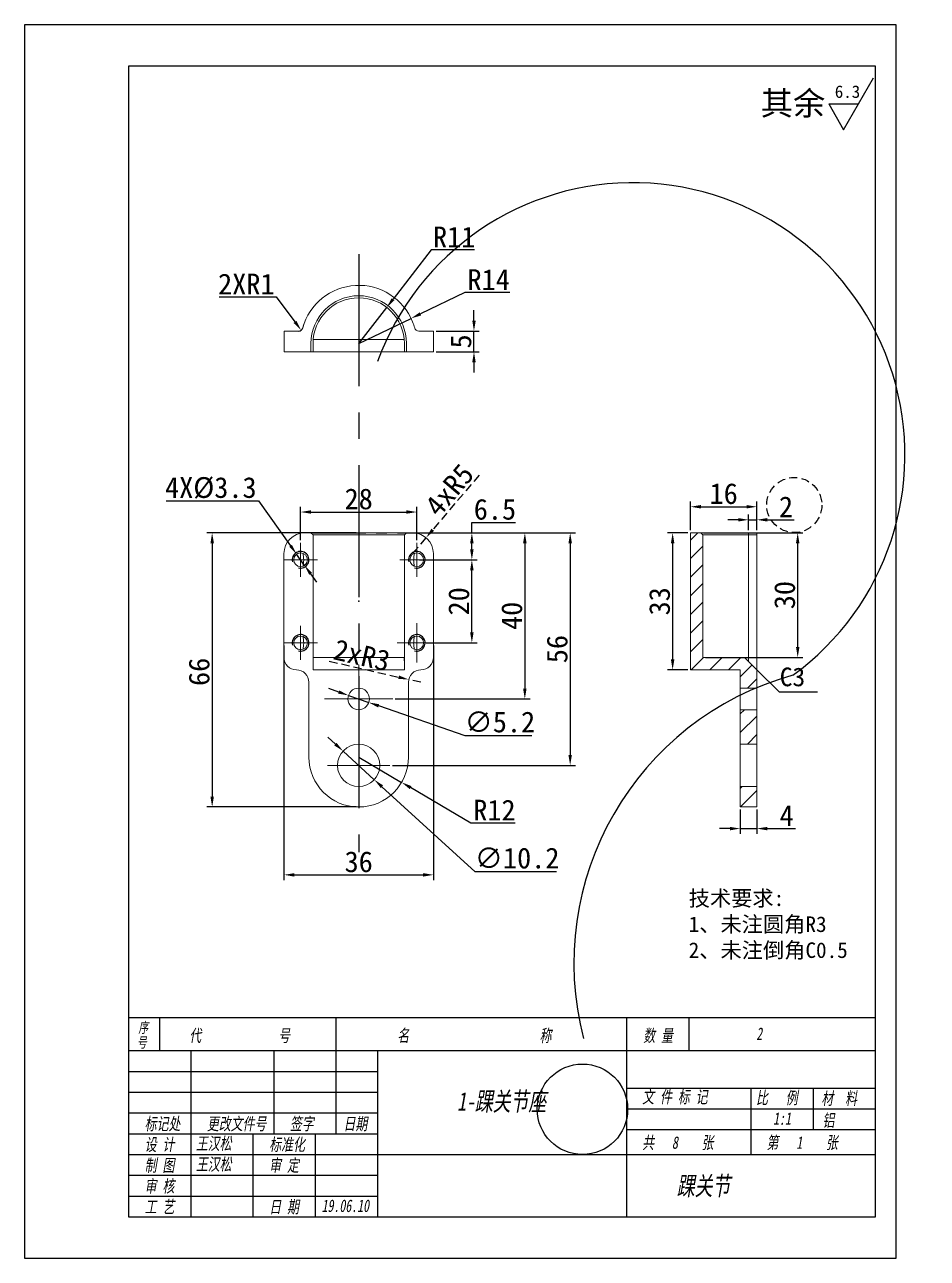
# Model space of a CAD drawing. Header units: millimetres. Extents: x 8840 to 20870, y -7456 to 1741.
# Drawn here: x 10997.2 to 11214.7, y -7440.8 to -7143.8 of the extents above; entities that cross this region are included whole.
import ezdxf

# ---------------------------------------------------------------- set-up
doc = ezdxf.new("R2010")
doc.units = ezdxf.units.MM
for name, pattern in [('CENTER', [50.8, 31.75, -6.35, 6.35, -6.35]), ('CENTERX2', [20.32, 12.7, -2.54, 2.54, -2.54]), ('JIS_02_2.0', [3, 2, -1])]:
    doc.linetypes.add(name, pattern=pattern)
doc.layers.get('0').update_dxf_attribs({"lineweight": 25})
for name, color, linetype in [('中心线', 5, 'CENTER'), ('临时线', 6, 'Continuous'), ('尺寸', 4, 'Continuous'), ('尺寸标注', 4, 'Continuous'), ('文字', 7, 'Continuous'), ('细实线', 2, 'Continuous'), ('虚线', 1, 'JIS_02_2.0')]:
    doc.layers.add(name, color=color, linetype=linetype)
doc.layers.add('粗实线', color=7, linetype='Continuous', lineweight=25)
doc.styles.get("Standard").update_dxf_attribs({"font": ''})
doc.styles.add('样式 2', font='', dxfattribs={"width": 0.7, "oblique": 10})
doc.styles.get('Standard').set_extended_font_data('SimSun')
doc.styles.get('样式 2').set_extended_font_data('SimSun')
doc.dimstyles.new('ISO-25 1.1', dxfattribs={"dimtxt": 5, "dimasz": 2.5, "dimexe": 1.25, "dimexo": 0.625, "dimtad": 1, "dimtoh": 1, "dimdsep": 46, "dimtxsty": 'Standard', "dimcen": 2.5, "dimclrt": 7, "dimadec": 0, "dimazin": 0, "dimtfac": 1, "dimtmove": 0, "dimatfit": 3, "dimfxl": 1, "dimarcsym": 0})
doc.dimstyles.new('副本 ISO-25 1.1', dxfattribs={"dimtxt": 5, "dimasz": 2.5, "dimexe": 1.25, "dimexo": 0.625, "dimtad": 1, "dimdsep": 46, "dimtxsty": 'Standard', "dimcen": 2.5, "dimclrt": 7, "dimadec": 0, "dimazin": 0, "dimtfac": 1, "dimtmove": 0, "dimatfit": 3, "dimfxl": 1, "dimarcsym": 0})
pattern_1 = [(45, (10874.274, -7591.6066), (-2.245064, 2.245064), [])]

# ---------------------------------------------------------------- blocks, each defined once
blk = doc.blocks.new('SW_CENTERMARKSYMBOL_0')
at = {"color": 0, "linetype": 'Continuous', "lineweight": 0}
for p, q in [((0, 5), (0, 7.5)), ((0, 0), (0, 5)), ((-5, 0), (-7.5, 0)), ((0, 0), (-5, 0)), ((0, 0), (0, -5)), ((0, 0), (5, 0)), ((5, 0), (7.5, 0)), ((0, -5), (0, -7.5))]:
    blk.add_line(p, q, dxfattribs=at)
blk = doc.blocks.new('SW_CENTERMARKSYMBOL_1')
at = {"color": 0, "linetype": 'Continuous', "lineweight": 0}
for p, q in [((0, 5), (0, 8.2)), ((0, 0), (0, 5)), ((-5, 0), (-8.2, 0)), ((0, 0), (-5, 0)), ((0, 0), (0, -5)), ((0, 0), (5, 0)), ((5, 0), (8.2, 0)), ((0, -5), (0, -8.2))]:
    blk.add_line(p, q, dxfattribs=at)
blk = doc.blocks.new('SW_CENTERMARKSYMBOL_2')
at = {"color": 0, "linetype": 'Continuous', "lineweight": 0}
for p, q in [((0, 2.5), (0, 4.1)), ((-2.5, 0), (-4.1, 0)), ((0, 0), (-2.5, 0)), ((0, 0), (0, 2.5)), ((0, 0), (0, -2.5)), ((0, 0), (2.5, 0)), ((2.5, 0), (4.1, 0)), ((0, -2.5), (0, -4.1))]:
    blk.add_line(p, q, dxfattribs=at)
blk = doc.blocks.new('SW_CENTERMARKSYMBOL_3')
at = {"color": 0, "linetype": 'Continuous', "lineweight": 0}
for p, q in [((0, 2.5), (0, 4.1)), ((-2.5, 0), (-4.1, 0)), ((0, 0), (-2.5, 0)), ((0, 0), (0, 2.5)), ((0, 0), (0, -2.5)), ((0, 0), (2.5, 0)), ((2.5, 0), (4.1, 0)), ((0, -2.5), (0, -4.1))]:
    blk.add_line(p, q, dxfattribs=at)
blk = doc.blocks.new('SW_CENTERMARKSYMBOL_4')
at = {"color": 0, "linetype": 'Continuous', "lineweight": 0}
for p, q in [((0, 2.5), (0, 4.1)), ((-2.5, 0), (-4.1, 0)), ((0, 0), (-2.5, 0)), ((0, 0), (0, 2.5)), ((0, 0), (0, -2.5)), ((0, 0), (2.5, 0)), ((2.5, 0), (4.1, 0)), ((0, -2.5), (0, -4.1))]:
    blk.add_line(p, q, dxfattribs=at)
blk = doc.blocks.new('ra')
at = {"layer": '细实线'}
for p, q in [((0, 0), (6, 10.39)), ((-3, 5.2), (0, 0)), ((-3, 5.2), (3, 5.2))]:
    blk.add_line(p, q, dxfattribs=at)
at = {"layer": '文字'}
blk.add_attdef('RA', (-1.78, 6.39), '', height=2.5, dxfattribs=at)
blk = doc.blocks.new('SW_CENTERMARKSYMBOL_7')
at = {"color": 0, "linetype": 'Continuous', "lineweight": 0}
for p, q in [((0, 2.5), (0, 4.75)), ((-2.5, 0), (-4.75, 0)), ((0, 0), (-2.5, 0)), ((0, 0), (0, 2.5)), ((0, 0), (0, -2.5)), ((0, 0), (2.5, 0)), ((2.5, 0), (4.75, 0)), ((0, -2.5), (0, -4.75))]:
    blk.add_line(p, q, dxfattribs=at)
blk = doc.blocks.new('*D1012')
at = {"layer": 'Defpoints', "color": 0}
for p in [(11059.68, -7292.61), (11095.68, -7292.61), (11095.68, -7348.46)]:
    blk.add_point(p, dxfattribs=at)
at = {"layer": '尺寸标注', "color": 0, "lineweight": -2}
for p, q in [((11059.68, -7293.23), (11059.68, -7349.71)), ((11095.68, -7293.23), (11095.68, -7349.71)), ((11062.18, -7348.46), (11093.18, -7348.46))]:
    blk.add_line(p, q, dxfattribs=at)
at = {"layer": '尺寸标注', "color": 0}
for points in [[(11062.18, -7348.05), (11062.18, -7348.88), (11059.68, -7348.46)], [(11093.18, -7348.05), (11093.18, -7348.88), (11095.68, -7348.46)]]:
    blk.add_solid(points, dxfattribs=at)
at = {"layer": '尺寸标注', "color": 7, "insert": (11077.68, -7345.34), "char_height": 5, "attachment_point": 5}
blk.add_mtext('36', dxfattribs=at)
blk = doc.blocks.new('*D1013')
at = {"layer": 'Defpoints', "color": 0}
for p in [(11077.68, -7266.11), (11042.37, -7332.11), (11077.68, -7332.11)]:
    blk.add_point(p, dxfattribs=at)
at = {"layer": '尺寸标注', "color": 0, "lineweight": -2}
for p, q in [((11077.05, -7266.11), (11041.12, -7266.11)), ((11042.37, -7268.61), (11042.37, -7329.61)), ((11077.05, -7332.11), (11041.12, -7332.11))]:
    blk.add_line(p, q, dxfattribs=at)
at = {"layer": '尺寸标注', "color": 0}
for points in [[(11041.96, -7268.61), (11042.79, -7268.61), (11042.37, -7266.11)], [(11041.96, -7329.61), (11042.79, -7329.61), (11042.37, -7332.11)]]:
    blk.add_solid(points, dxfattribs=at)
at = {"layer": '尺寸标注', "color": 7, "insert": (11039.25, -7299.59), "char_height": 5, "attachment_point": 5, "rotation": 90}
blk.add_mtext('66', dxfattribs=at)
blk = doc.blocks.new('*D1014')
at = {"layer": 'Defpoints', "color": 0}
for p in [(11073.91, -7318.67), (11081.44, -7325.55)]:
    blk.add_point(p, dxfattribs=at)
at = {"layer": '尺寸标注', "color": 0, "lineweight": -2}
for p, q in [((11072.07, -7316.98), (11070.23, -7315.29)), ((11073.91, -7318.67), (11081.44, -7325.55)), ((11105.71, -7347.77), (11083.28, -7327.24)), ((11125.3, -7347.77), (11105.71, -7347.77))]:
    blk.add_line(p, q, dxfattribs=at)
at = {"layer": '尺寸标注', "color": 0}
for points in [[(11072.35, -7316.67), (11071.79, -7317.29), (11073.91, -7318.67)], [(11083.56, -7326.93), (11083, -7327.55), (11081.44, -7325.55)]]:
    blk.add_solid(points, dxfattribs=at)
at = {"layer": '尺寸标注', "color": 7, "insert": (11115.84, -7344.45), "char_height": 5, "attachment_point": 5}
blk.add_mtext('∅10.2', dxfattribs=at)
blk = doc.blocks.new('*D1015')
at = {"layer": 'Defpoints', "color": 0}
for p in [(11075.22, -7305.26), (11080.13, -7306.96)]:
    blk.add_point(p, dxfattribs=at)
at = {"layer": '尺寸标注', "color": 0, "lineweight": -2}
for p, q in [((11072.86, -7304.44), (11070.5, -7303.62)), ((11075.22, -7305.26), (11080.13, -7306.96)), ((11103.35, -7315.01), (11082.5, -7307.78)), ((11119.38, -7315.01), (11103.35, -7315.01))]:
    blk.add_line(p, q, dxfattribs=at)
at = {"layer": '尺寸标注', "color": 0}
for points in [[(11072.99, -7304.05), (11072.72, -7304.83), (11075.22, -7305.26)], [(11082.63, -7307.39), (11082.36, -7308.17), (11080.13, -7306.96)]]:
    blk.add_solid(points, dxfattribs=at)
at = {"layer": '尺寸标注', "color": 7, "insert": (11111.69, -7311.69), "char_height": 5, "attachment_point": 5}
blk.add_mtext('∅5.2', dxfattribs=at)
blk = doc.blocks.new('*D999')
at = {"layer": 'Defpoints', "color": 0}
for p in [(11160.12, -7266.11), (11183.45, -7266.11), (11160.62, -7296.11)]:
    blk.add_point(p, dxfattribs=at)
at = {"layer": '尺寸标注', "color": 0, "lineweight": -2}
for p, q in [((11160.75, -7266.11), (11184.7, -7266.11)), ((11183.45, -7293.61), (11183.45, -7268.61)), ((11161.25, -7296.11), (11184.7, -7296.11))]:
    blk.add_line(p, q, dxfattribs=at)
at = {"layer": '尺寸标注', "color": 0}
for points in [[(11183.04, -7268.61), (11183.87, -7268.61), (11183.45, -7266.11)], [(11183.04, -7293.61), (11183.87, -7293.61), (11183.45, -7296.11)]]:
    blk.add_solid(points, dxfattribs=at)
at = {"layer": '尺寸标注', "color": 7, "insert": (11180.33, -7281.11), "char_height": 5, "attachment_point": 5, "rotation": 90}
blk.add_mtext('30', dxfattribs=at)
blk = doc.blocks.new('*D1000')
at = {"layer": 'Defpoints', "color": 0}
for p in [(11077.68, -7320.11), (11088.02, -7326.19)]:
    blk.add_point(p, dxfattribs=at)
at = {"layer": '尺寸标注', "color": 0, "lineweight": -2}
for p, q in [((11077.68, -7320.11), (11088.02, -7326.19)), ((11104.73, -7336), (11090.18, -7327.45)), ((11115.38, -7336), (11104.73, -7336))]:
    blk.add_line(p, q, dxfattribs=at)
at = {"layer": '尺寸标注', "color": 0}
blk.add_solid([(11090.39, -7327.09), (11089.97, -7327.81), (11088.02, -7326.19)], dxfattribs=at)
at = {"layer": '尺寸标注', "color": 7, "insert": (11110.38, -7332.87), "char_height": 5, "attachment_point": 5}
blk.add_mtext('R12', dxfattribs=at)
blk = doc.blocks.new('*D1016')
at = {"layer": 'Defpoints', "color": 0}
for p in [(11062.71, -7271.27), (11064.64, -7273.95)]:
    blk.add_point(p, dxfattribs=at)
at = {"layer": '尺寸标注', "color": 0, "lineweight": -2}
for p, q in [((11031.25, -7258.45), (11053.51, -7258.45)), ((11053.51, -7258.45), (11061.26, -7269.24)), ((11064.64, -7273.95), (11062.71, -7271.27)), ((11066.1, -7275.98), (11067.55, -7278.01))]:
    blk.add_line(p, q, dxfattribs=at)
at = {"layer": '尺寸标注', "color": 0}
for points in [[(11061.59, -7269), (11060.92, -7269.48), (11062.71, -7271.27)], [(11066.43, -7275.74), (11065.76, -7276.22), (11064.64, -7273.95)]]:
    blk.add_solid(points, dxfattribs=at)
at = {"layer": '尺寸标注', "color": 7, "insert": (11042.05, -7255.32), "char_height": 5, "attachment_point": 5}
blk.add_mtext('4X%%c3.3', dxfattribs=at)
blk = doc.blocks.new('*D1017')
at = {"layer": 'Defpoints', "color": 0}
for p in [(11088.68, -7266.11), (11085.88, -7306.11), (11117.71, -7306.11)]:
    blk.add_point(p, dxfattribs=at)
at = {"layer": '尺寸标注', "color": 0, "lineweight": -2}
for p, q in [((11089.3, -7266.11), (11118.96, -7266.11)), ((11117.71, -7268.61), (11117.71, -7303.61)), ((11086.5, -7306.11), (11118.96, -7306.11))]:
    blk.add_line(p, q, dxfattribs=at)
at = {"layer": '尺寸标注', "color": 0}
for points in [[(11117.29, -7268.61), (11118.13, -7268.61), (11117.71, -7266.11)], [(11117.29, -7303.61), (11118.13, -7303.61), (11117.71, -7306.11)]]:
    blk.add_solid(points, dxfattribs=at)
at = {"layer": '尺寸标注', "color": 7, "insert": (11114.58, -7286.11), "char_height": 5, "attachment_point": 5, "rotation": 90}
blk.add_mtext('40', dxfattribs=at)
blk = doc.blocks.new('*D1018')
at = {"layer": 'Defpoints', "color": 0}
for p in [(11088.68, -7266.11), (11085.18, -7322.11), (11128.63, -7322.11)]:
    blk.add_point(p, dxfattribs=at)
at = {"layer": '尺寸标注', "color": 0, "lineweight": -2}
for p, q in [((11089.3, -7266.11), (11129.88, -7266.11)), ((11128.63, -7268.61), (11128.63, -7319.61)), ((11085.8, -7322.11), (11129.88, -7322.11))]:
    blk.add_line(p, q, dxfattribs=at)
at = {"layer": '尺寸标注', "color": 0}
for points in [[(11128.22, -7268.61), (11129.05, -7268.61), (11128.63, -7266.11)], [(11128.22, -7319.61), (11129.05, -7319.61), (11128.63, -7322.11)]]:
    blk.add_solid(points, dxfattribs=at)
at = {"layer": '尺寸标注', "color": 7, "insert": (11125.51, -7294.11), "char_height": 5, "attachment_point": 5, "rotation": 90}
blk.add_mtext('56', dxfattribs=at)
blk = doc.blocks.new('*D1019')
at = {"layer": 'Defpoints', "color": 0}
for p in [(11095.68, -7217.54), (11105.45, -7217.54), (11095.68, -7222.54)]:
    blk.add_point(p, dxfattribs=at)
at = {"layer": '尺寸标注', "color": 0, "lineweight": -2}
for p, q in [((11105.45, -7215.04), (11105.45, -7212.54)), ((11096.31, -7217.54), (11106.7, -7217.54)), ((11105.45, -7222.54), (11105.45, -7217.54)), ((11096.31, -7222.54), (11106.7, -7222.54)), ((11105.45, -7225.04), (11105.45, -7227.54))]:
    blk.add_line(p, q, dxfattribs=at)
at = {"layer": '尺寸标注', "color": 0}
for points in [[(11105.04, -7215.04), (11105.87, -7215.04), (11105.45, -7217.54)], [(11105.04, -7225.04), (11105.87, -7225.04), (11105.45, -7222.54)]]:
    blk.add_solid(points, dxfattribs=at)
at = {"layer": '尺寸标注', "color": 7, "insert": (11102.33, -7220.04), "char_height": 5, "attachment_point": 5, "rotation": 90}
blk.add_mtext('5', dxfattribs=at)
blk = doc.blocks.new('*D1001')
at = {"layer": 'Defpoints', "color": 0}
for p in [(11090.31, -7214.49), (11077.68, -7220.54)]:
    blk.add_point(p, dxfattribs=at)
at = {"layer": '尺寸标注', "color": 0, "lineweight": -2}
for p, q in [((11103.24, -7208.29), (11092.56, -7213.41)), ((11114.09, -7208.29), (11103.24, -7208.29)), ((11077.68, -7220.54), (11090.31, -7214.49))]:
    blk.add_line(p, q, dxfattribs=at)
at = {"layer": '尺寸标注', "color": 0}
blk.add_solid([(11092.38, -7213.03), (11092.74, -7213.78), (11090.31, -7214.49)], dxfattribs=at)
at = {"layer": '尺寸标注', "color": 7, "insert": (11108.99, -7205.16), "char_height": 5, "attachment_point": 5}
blk.add_mtext('R14', dxfattribs=at)
blk = doc.blocks.new('*D1002')
at = {"layer": 'Defpoints', "color": 0}
for p in [(11084.43, -7211.85), (11077.68, -7220.54)]:
    blk.add_point(p, dxfattribs=at)
at = {"layer": '尺寸标注', "color": 0, "lineweight": -2}
for p, q in [((11095.17, -7198.02), (11085.96, -7209.87)), ((11105.54, -7198.02), (11095.17, -7198.02)), ((11077.68, -7220.54), (11084.43, -7211.85))]:
    blk.add_line(p, q, dxfattribs=at)
at = {"layer": '尺寸标注', "color": 0}
blk.add_solid([(11085.63, -7209.62), (11086.29, -7210.13), (11084.43, -7211.85)], dxfattribs=at)
at = {"layer": '尺寸标注', "color": 7, "insert": (11100.68, -7194.89), "char_height": 5, "attachment_point": 5}
blk.add_mtext('R11', dxfattribs=at)
blk = doc.blocks.new('*D1020')
at = {"layer": 'Defpoints', "color": 0}
for p in [(11173.62, -7259.84), (11157.62, -7266.11), (11173.62, -7266.11)]:
    blk.add_point(p, dxfattribs=at)
at = {"layer": '尺寸标注', "color": 0, "lineweight": -2}
for p, q in [((11157.62, -7265.48), (11157.62, -7258.59)), ((11173.62, -7265.48), (11173.62, -7258.59)), ((11160.12, -7259.84), (11171.12, -7259.84))]:
    blk.add_line(p, q, dxfattribs=at)
at = {"layer": '尺寸标注', "color": 0}
for points in [[(11160.12, -7259.42), (11160.12, -7260.25), (11157.62, -7259.84)], [(11171.12, -7259.42), (11171.12, -7260.25), (11173.62, -7259.84)]]:
    blk.add_solid(points, dxfattribs=at)
at = {"layer": '尺寸标注', "color": 7, "insert": (11165.62, -7256.71), "char_height": 5, "attachment_point": 5}
blk.add_mtext('16', dxfattribs=at)
blk = doc.blocks.new('*D1073')
at = {"layer": 'Defpoints', "color": 0, "linetype": 'CENTER'}
for p in [(11091.68, -7266.11), (11104.94, -7266.11), (11091.68, -7272.61)]:
    blk.add_point(p, dxfattribs=at)
at = {"layer": '尺寸标注', "color": 0, "linetype": 'CENTER', "lineweight": -2}
for p, q in [((11104.94, -7266.11), (11104.94, -7263.61)), ((11104.94, -7263.61), (11115.46, -7263.61)), ((11092.3, -7266.11), (11106.19, -7266.11)), ((11104.94, -7270.11), (11104.94, -7268.61)), ((11092.3, -7272.61), (11106.19, -7272.61))]:
    blk.add_line(p, q, dxfattribs=at)
at = {"layer": '尺寸标注', "color": 0, "linetype": 'CENTER'}
for points in [[(11104.53, -7268.61), (11105.36, -7268.61), (11104.94, -7266.11)], [(11104.53, -7270.11), (11105.36, -7270.11), (11104.94, -7272.61)]]:
    blk.add_solid(points, dxfattribs=at)
at = {"layer": '尺寸标注', "color": 7, "linetype": 'CENTER', "insert": (11110.51, -7260.48), "char_height": 5, "attachment_point": 5}
blk.add_mtext('6.5', dxfattribs=at)
blk = doc.blocks.new('*D1074')
at = {"layer": 'Defpoints', "color": 0, "linetype": 'CENTER'}
for p in [(11099.36, -7272.61), (11104.94, -7272.61), (11093.33, -7292.61)]:
    blk.add_point(p, dxfattribs=at)
at = {"layer": '尺寸标注', "color": 0, "linetype": 'CENTER', "lineweight": -2}
for p, q in [((11099.99, -7272.61), (11106.19, -7272.61)), ((11104.94, -7290.11), (11104.94, -7275.11)), ((11093.95, -7292.61), (11106.19, -7292.61))]:
    blk.add_line(p, q, dxfattribs=at)
at = {"layer": '尺寸标注', "color": 0, "linetype": 'CENTER'}
for points in [[(11104.53, -7275.11), (11105.36, -7275.11), (11104.94, -7272.61)], [(11104.53, -7290.11), (11105.36, -7290.11), (11104.94, -7292.61)]]:
    blk.add_solid(points, dxfattribs=at)
at = {"layer": '尺寸标注', "color": 7, "linetype": 'CENTER', "insert": (11101.82, -7282.61), "char_height": 5, "attachment_point": 5, "rotation": 90}
blk.add_mtext('20', dxfattribs=at)
blk = doc.blocks.new('*D1075')
at = {"layer": 'Defpoints', "color": 0, "linetype": 'CENTER'}
for p in [(11091.68, -7261.11), (11063.68, -7268.51), (11091.68, -7268.51)]:
    blk.add_point(p, dxfattribs=at)
at = {"layer": '尺寸标注', "color": 0, "linetype": 'CENTER', "lineweight": -2}
for p, q in [((11063.68, -7267.88), (11063.68, -7259.86)), ((11066.18, -7261.11), (11089.18, -7261.11)), ((11091.68, -7267.88), (11091.68, -7259.86))]:
    blk.add_line(p, q, dxfattribs=at)
at = {"layer": '尺寸标注', "color": 0, "linetype": 'CENTER'}
for points in [[(11066.18, -7260.69), (11066.18, -7261.52), (11063.68, -7261.11)], [(11089.18, -7260.69), (11089.18, -7261.52), (11091.68, -7261.11)]]:
    blk.add_solid(points, dxfattribs=at)
at = {"layer": '尺寸标注', "color": 7, "linetype": 'CENTER', "insert": (11077.68, -7257.98), "char_height": 5, "attachment_point": 5}
blk.add_mtext('28', dxfattribs=at)
blk = doc.blocks.new('*D1081')
at = {"layer": 'Defpoints', "color": 0, "linetype": 'CENTER'}
for p in [(11173.62, -7262.98), (11171.62, -7266.11), (11173.62, -7266.11)]:
    blk.add_point(p, dxfattribs=at)
at = {"layer": '尺寸标注', "color": 0, "linetype": 'CENTER', "lineweight": -2}
for p, q in [((11169.12, -7262.98), (11166.62, -7262.98)), ((11171.62, -7265.48), (11171.62, -7261.73)), ((11171.62, -7262.98), (11173.62, -7262.98)), ((11173.62, -7265.48), (11173.62, -7261.73)), ((11176.12, -7262.98), (11182.63, -7262.98))]:
    blk.add_line(p, q, dxfattribs=at)
at = {"layer": '尺寸标注', "color": 0, "linetype": 'CENTER'}
for points in [[(11169.12, -7262.57), (11169.12, -7263.4), (11171.62, -7262.98)], [(11176.12, -7262.57), (11176.12, -7263.4), (11173.62, -7262.98)]]:
    blk.add_solid(points, dxfattribs=at)
at = {"layer": '尺寸标注', "color": 7, "linetype": 'CENTER', "insert": (11180.63, -7259.86), "char_height": 5, "attachment_point": 5}
blk.add_mtext('2', dxfattribs=at)
blk = doc.blocks.new('*D1082')
at = {"layer": 'Defpoints', "color": 0, "linetype": 'CENTER'}
for p in [(11169.62, -7332.11), (11173.62, -7332.11), (11173.62, -7337.32)]:
    blk.add_point(p, dxfattribs=at)
at = {"layer": '尺寸标注', "color": 0, "linetype": 'CENTER', "lineweight": -2}
for p, q in [((11169.62, -7332.73), (11169.62, -7338.57)), ((11173.62, -7332.73), (11173.62, -7338.57)), ((11167.12, -7337.32), (11164.62, -7337.32)), ((11169.62, -7337.32), (11173.62, -7337.32)), ((11176.12, -7337.32), (11182.93, -7337.32))]:
    blk.add_line(p, q, dxfattribs=at)
at = {"layer": '尺寸标注', "color": 0, "linetype": 'CENTER'}
for points in [[(11167.12, -7336.91), (11167.12, -7337.74), (11169.62, -7337.32)], [(11176.12, -7336.91), (11176.12, -7337.74), (11173.62, -7337.32)]]:
    blk.add_solid(points, dxfattribs=at)
at = {"layer": '尺寸标注', "color": 7, "linetype": 'CENTER', "insert": (11180.78, -7334.2), "char_height": 5, "attachment_point": 5}
blk.add_mtext('4', dxfattribs=at)
blk = doc.blocks.new('*D1083')
at = {"layer": 'Defpoints', "color": 0, "linetype": 'CENTER'}
for p in [(11157.62, -7266.11), (11153.32, -7299.11), (11157.62, -7299.11)]:
    blk.add_point(p, dxfattribs=at)
at = {"layer": '尺寸标注', "color": 0, "linetype": 'CENTER', "lineweight": -2}
for p, q in [((11157, -7266.11), (11152.07, -7266.11)), ((11153.32, -7268.61), (11153.32, -7296.61)), ((11157, -7299.11), (11152.07, -7299.11))]:
    blk.add_line(p, q, dxfattribs=at)
at = {"layer": '尺寸标注', "color": 0, "linetype": 'CENTER'}
for points in [[(11152.9, -7268.61), (11153.73, -7268.61), (11153.32, -7266.11)], [(11152.9, -7296.61), (11153.73, -7296.61), (11153.32, -7299.11)]]:
    blk.add_solid(points, dxfattribs=at)
at = {"layer": '尺寸标注', "color": 7, "linetype": 'CENTER', "insert": (11150.19, -7282.61), "char_height": 5, "attachment_point": 5, "rotation": 90}
blk.add_mtext('33', dxfattribs=at)
blk = doc.blocks.new('*D1007')
at = {"layer": 'Defpoints', "color": 0, "linetype": 'CENTER'}
for p in [(11063.22, -7216.54), (11063.82, -7217.34)]:
    blk.add_point(p, dxfattribs=at)
at = {"layer": '尺寸标注', "color": 0, "linetype": 'CENTER', "lineweight": -2}
for p, q in [((11044.03, -7209.33), (11057.83, -7209.33)), ((11057.83, -7209.33), (11062.33, -7215.34))]:
    blk.add_line(p, q, dxfattribs=at)
at = {"layer": '尺寸标注', "color": 0, "linetype": 'CENTER'}
blk.add_solid([(11062.66, -7215.09), (11061.99, -7215.59), (11063.82, -7217.34)], dxfattribs=at)
at = {"layer": '尺寸标注', "color": 7, "linetype": 'CENTER', "insert": (11050.6, -7206.21), "char_height": 5, "attachment_point": 5}
blk.add_mtext('2XR1', dxfattribs=at)
blk = doc.blocks.new('*D1155')
at = {"layer": 'Defpoints', "color": 0, "lineweight": 30}
for p in [(11093.91, -7267.29), (11090.68, -7271.11)]:
    blk.add_point(p, dxfattribs=at)
at = {"layer": '虚线', "color": 0, "lineweight": -2}
for p, q in [((11106.69, -7252.2), (11095.52, -7265.39)), ((11090.68, -7271.11), (11093.91, -7267.29))]:
    blk.add_line(p, q, dxfattribs=at)
at = {"layer": '虚线', "color": 0, "lineweight": 30}
blk.add_solid([(11095.2, -7265.12), (11095.84, -7265.65), (11093.91, -7267.29)], dxfattribs=at)
at = {"layer": '虚线', "color": 7, "lineweight": 30, "insert": (11099.53, -7255.82), "char_height": 5, "attachment_point": 5, "rotation": 49.749}
blk.add_mtext('4xR5', dxfattribs=at)
blk = doc.blocks.new('*D1156')
at = {"layer": 'Defpoints', "color": 0, "lineweight": 30}
for p in [(11089.75, -7301.44), (11092.68, -7302.11)]:
    blk.add_point(p, dxfattribs=at)
at = {"layer": '虚线', "color": 0, "lineweight": -2}
for p, q in [((11070.59, -7297.02), (11087.32, -7300.87)), ((11092.68, -7302.11), (11089.75, -7301.44))]:
    blk.add_line(p, q, dxfattribs=at)
at = {"layer": '虚线', "color": 0, "lineweight": 30}
blk.add_solid([(11087.41, -7300.47), (11087.22, -7301.28), (11089.75, -7301.44)], dxfattribs=at)
at = {"layer": '虚线', "color": 7, "lineweight": 30, "insert": (11078.44, -7295.62), "char_height": 5, "attachment_point": 5, "rotation": 347.0115}
blk.add_mtext('2xR3', dxfattribs=at)
blk = doc.blocks.new('CHECK_needdiscuss')
at = {"layer": '尺寸标注', "color": 1, "linetype": 'ByBlock', "lineweight": -2}
blk.add_circle((0, 0), 13.61, dxfattribs=at)
for centre, radius, start, end in [((15.2, 196.89), 81.93, 305.9831, 159.9116), ((87.27, 43.96), 89.87, 105.4449, 194.6386)]:
    blk.add_arc(centre, radius, start, end, dxfattribs=at)

msp = doc.modelspace()

# ---------------------------------------------------------------- hatches: boundary and pattern name
at = {"layer": '粗实线', "linetype": 'Continuous', "lineweight": 0}
h = msp.add_hatch(dxfattribs=at)
h.set_pattern_fill('ANSI31', style=0)
h.set_pattern_definition(pattern_1)
h.paths.add_polyline_path([(11169.623, -7303.51), (11173.623, -7303.51), (11173.623, -7299.11), (11170.623, -7296.11), (11160.623, -7296.11), (11160.623, -7266.61), (11160.123, -7266.11), (11157.623, -7266.11), (11157.623, -7299.11), (11169.623, -7299.11)], flags=0)
h = msp.add_hatch(dxfattribs=at)
h.set_pattern_fill('ANSI31', style=0)
h.set_pattern_definition(pattern_1)
h.paths.add_polyline_path([(11169.623, -7317.01), (11173.623, -7317.01), (11173.623, -7308.71), (11169.623, -7308.71)], flags=0)
h = msp.add_hatch(dxfattribs=at)
h.set_pattern_fill('ANSI31', style=0)
h.set_pattern_definition(pattern_1)
h.paths.add_polyline_path([(11173.623, -7327.21), (11169.623, -7327.21), (11169.623, -7332.11), (11173.623, -7332.11)], flags=0)

# ---------------------------------------------------------------- linework, layer by layer
for p, q in [((11202.194, -7153.781), (11022.194, -7153.781)), ((11022.194, -7153.781), (11022.194, -7430.781)), ((11202.194, -7430.781), (11202.194, -7153.781)), ((11022.194, -7382.781), (11202.194, -7382.781)), ((11029.694, -7382.781), (11029.694, -7390.781)), ((11072.194, -7382.781), (11072.194, -7390.781)), ((11142.194, -7382.781), (11142.194, -7430.781)), ((11157.194, -7382.781), (11157.194, -7390.781)), ((11022.194, -7390.781), (11202.194, -7390.781)), ((11082.194, -7390.781), (11082.194, -7430.781)), ((11142.194, -7399.781), (11202.194, -7399.781)), ((11022.194, -7405.781), (11082.194, -7405.781)), ((11082.194, -7415.781), (11202.194, -7415.781)), ((11022.194, -7430.781), (11202.194, -7430.781))]:
    msp.add_line(p, q)
msp.add_lwpolyline([(10997.194, -7440.781), (11207.194, -7440.781), (11207.194, -7143.781), (10997.194, -7143.781)], close=True)
at = {"layer": '中心线'}
msp.add_line((11077.681, -7199.041), (11077.675, -7343.033), dxfattribs=at)
at = {"layer": '临时线'}
for p, q in [((11037.194, -7390.781), (11037.194, -7430.781)), ((11057.194, -7390.781), (11057.194, -7410.781)), ((11072.194, -7390.781), (11072.194, -7410.781)), ((11022.194, -7395.781), (11082.194, -7395.781)), ((11022.194, -7400.781), (11082.194, -7400.781)), ((11172.155, -7399.781), (11172.155, -7415.781)), ((11187.155, -7399.781), (11187.155, -7409.781)), ((11142.194, -7404.781), (11202.194, -7404.781)), ((11142.194, -7409.781), (11202.194, -7409.781)), ((11022.194, -7410.781), (11082.194, -7410.781)), ((11052.194, -7410.781), (11052.194, -7430.781)), ((11067.194, -7410.781), (11067.194, -7430.781)), ((11022.194, -7415.781), (11082.194, -7415.781)), ((11022.194, -7420.781), (11082.194, -7420.781)), ((11022.194, -7425.781), (11082.194, -7425.781))]:
    msp.add_line(p, q, dxfattribs=at)
at = {"layer": '尺寸标注'}
for p, q in [((11179.027, -7304.519), (11173.623, -7299.11)), ((11188.222, -7304.519), (11179.027, -7304.519))]:
    msp.add_line(p, q, dxfattribs=at)
at = {"layer": '粗实线', "color": 7, "linetype": 'Continuous', "lineweight": 15}
for p, q in [((11059.681, -7222.537), (11059.681, -7217.537)), ((11059.681, -7217.537), (11063.224, -7217.537)), ((11066.727, -7219.537), (11088.635, -7219.537)), ((11092.136, -7217.538), (11095.681, -7217.537)), ((11095.681, -7217.537), (11095.681, -7222.537)), ((11064.681, -7222.537), (11059.681, -7222.537)), ((11066.181, -7222.537), (11064.681, -7222.537)), ((11066.181, -7222.537), (11066.181, -7220.537)), ((11066.681, -7222.537), (11066.181, -7222.537)), ((11066.681, -7220.537), (11066.681, -7222.537)), ((11088.681, -7222.537), (11066.681, -7222.537)), ((11088.681, -7222.537), (11088.681, -7220.537)), ((11089.181, -7222.537), (11088.681, -7222.537)), ((11089.181, -7220.537), (11089.181, -7222.537)), ((11090.681, -7222.537), (11089.181, -7222.537)), ((11095.681, -7222.537), (11090.681, -7222.537)), ((11066.176, -7266.11), (11064.676, -7266.11)), ((11066.676, -7266.61), (11066.176, -7266.11)), ((11066.176, -7266.11), (11089.176, -7266.11)), ((11066.676, -7266.61), (11066.676, -7299.11)), ((11088.676, -7266.61), (11066.676, -7266.61)), ((11089.176, -7266.11), (11088.676, -7266.61)), ((11088.676, -7299.11), (11088.676, -7266.61)), ((11090.676, -7266.11), (11089.176, -7266.11)), ((11157.623, -7299.11), (11157.623, -7266.11)), ((11157.623, -7266.11), (11160.123, -7266.11)), ((11160.623, -7266.61), (11160.123, -7266.11)), ((11160.123, -7266.11), (11171.623, -7266.11)), ((11160.623, -7266.61), (11160.623, -7296.11)), ((11171.623, -7266.61), (11160.623, -7266.61)), ((11171.623, -7266.61), (11171.623, -7266.11)), ((11171.623, -7266.11), (11173.623, -7266.11)), ((11171.623, -7297.11), (11171.623, -7266.61)), ((11173.623, -7266.61), (11171.623, -7266.61)), ((11173.623, -7266.11), (11173.623, -7266.61)), ((11173.623, -7299.11), (11173.623, -7266.61)), ((11059.676, -7271.11), (11059.676, -7296.11)), ((11095.676, -7296.11), (11095.676, -7271.11)), ((11066.722, -7296.11), (11088.631, -7296.11)), ((11170.623, -7296.11), (11160.623, -7296.11)), ((11173.623, -7299.11), (11170.623, -7296.11)), ((11088.676, -7299.11), (11066.676, -7299.11)), ((11169.623, -7299.11), (11157.623, -7299.11)), ((11169.623, -7303.51), (11169.623, -7299.11)), ((11173.623, -7303.51), (11173.623, -7299.11)), ((11065.676, -7320.11), (11065.676, -7302.11)), ((11089.676, -7320.11), (11089.676, -7302.11)), ((11173.623, -7303.51), (11169.623, -7303.51)), ((11169.623, -7308.71), (11169.623, -7303.51)), ((11173.623, -7308.71), (11173.623, -7303.51)), ((11169.623, -7308.71), (11173.623, -7308.71)), ((11169.623, -7317.01), (11169.623, -7308.71)), ((11173.623, -7317.01), (11173.623, -7308.71)), ((11173.623, -7317.01), (11169.623, -7317.01)), ((11169.623, -7327.21), (11169.623, -7317.01)), ((11173.623, -7327.21), (11173.623, -7317.01)), ((11169.623, -7327.21), (11173.623, -7327.21)), ((11169.623, -7332.11), (11169.623, -7327.21)), ((11173.623, -7332.11), (11173.623, -7327.21)), ((11169.623, -7332.11), (11173.623, -7332.11))]:
    msp.add_line(p, q, dxfattribs=at)
at = {"layer": '粗实线', "color": 7, "linetype": 'CENTERX2'}
msp.add_line((11066.676, -7266.11), (11088.676, -7266.11), dxfattribs=at)
at = {"layer": '粗实线', "color": 7, "linetype": 'Continuous', "lineweight": 15}
for centre, radius in [((11063.676, -7272.61), 1.65), ((11091.676, -7272.61), 1.65), ((11063.676, -7292.61), 1.65), ((11091.676, -7292.61), 1.65), ((11077.676, -7306.11), 2.6), ((11077.676, -7322.11), 5.1)]:
    msp.add_circle(centre, radius, dxfattribs=at)
for centre, radius, start, end in [((11077.681, -7220.537), 14, 21.78679, 164.53399), ((11077.681, -7220.537), 11.5, 0, 180), ((11077.681, -7220.537), 11, 0, 180), ((11064.676, -7271.11), 5, 90, 180), ((11090.676, -7271.11), 5, 0, 90), ((11062.676, -7296.11), 3, 180, 270), ((11077.676, -7297.11), 11, 174.78409, 180), ((11077.676, -7297.11), 11, 0, 5.21591), ((11092.676, -7296.11), 3, 270, 0), ((11062.676, -7302.11), 3, 0, 90), ((11092.676, -7302.11), 3, 90, 180), ((11077.676, -7320.11), 12, 180, 270), ((11077.676, -7320.11), 12, 270, 0)]:
    msp.add_arc(centre, radius, start, end, dxfattribs=at)
at = {"layer": '粗实线'}
msp.add_arc((11063.224, -7216.537), 1, 270, 344.53399, dxfattribs=at)
at = {"layer": '粗实线', "color": 7, "linetype": 'Continuous', "lineweight": 15}
for points, knots in [([(11063.224, -7217.537), (11063.436, -7217.537), (11063.648, -7217.468), (11063.998, -7217.206), (11064.129, -7217.017), (11064.188, -7216.803)], [0, 0, 0, 0, 0.5, 0.5, 1, 1, 1, 1]), ([(11092.136, -7217.538), (11091.924, -7217.538), (11091.712, -7217.47), (11091.362, -7217.207), (11091.231, -7217.018), (11091.172, -7216.805)], [0, 0, 0, 0, 0.5, 0.5, 1, 1, 1, 1]), ([(11064.26, -7274.153), (11064.298, -7273.91), (11064.337, -7273.665), (11064.388, -7273.281), (11064.403, -7273.15), (11064.425, -7272.883), (11064.432, -7272.743), (11064.432, -7272.329), (11064.404, -7272.059), (11064.337, -7271.552), (11064.298, -7271.308), (11064.26, -7271.066)], [0, 0, 0, 0, 0.25, 0.25, 0.375, 0.375, 0.5, 0.5, 0.75, 0.75, 1, 1, 1, 1]), ([(11091.093, -7271.066), (11091.054, -7271.309), (11091.015, -7271.555), (11090.965, -7271.939), (11090.95, -7272.069), (11090.927, -7272.337), (11090.921, -7272.477), (11090.921, -7272.891), (11090.949, -7273.16), (11091.016, -7273.668), (11091.055, -7273.911), (11091.093, -7274.153)], [0, 0, 0, 0, 0.25, 0.25, 0.375, 0.375, 0.5, 0.5, 0.75, 0.75, 1, 1, 1, 1]), ([(11064.26, -7294.153), (11064.298, -7293.91), (11064.337, -7293.665), (11064.388, -7293.281), (11064.403, -7293.15), (11064.425, -7292.883), (11064.432, -7292.743), (11064.432, -7292.329), (11064.404, -7292.059), (11064.337, -7291.552), (11064.298, -7291.308), (11064.26, -7291.066)], [0, 0, 0, 0, 0.25, 0.25, 0.375, 0.375, 0.5, 0.5, 0.75, 0.75, 1, 1, 1, 1]), ([(11091.093, -7291.066), (11091.054, -7291.309), (11091.015, -7291.555), (11090.965, -7291.939), (11090.95, -7292.069), (11090.927, -7292.337), (11090.921, -7292.477), (11090.921, -7292.891), (11090.949, -7293.16), (11091.016, -7293.668), (11091.055, -7293.911), (11091.093, -7294.153)], [0, 0, 0, 0, 0.25, 0.25, 0.375, 0.375, 0.5, 0.5, 0.75, 0.75, 1, 1, 1, 1])]:
    msp.add_open_spline(points, degree=3, knots=knots, dxfattribs=at)
for points in [[(11064.188, -7216.803), (11064.325, -7216.307), (11064.49, -7215.819), (11064.681, -7215.34)], [(11091.172, -7216.805), (11091.035, -7216.308), (11090.87, -7215.82), (11090.679, -7215.342)]]:
    msp.add_open_spline(points, degree=3, dxfattribs=at)
at = {"layer": '粗实线', "color": 7, "linetype": 'Continuous'}
for p in [(11077.676, -7282.61), (11077.676, -7306.11), (11077.676, -7322.11)]:
    msp.add_point(p, dxfattribs=at)
at = {"layer": '细实线'}
for centre in [(11063.676, -7272.61), (11091.676, -7272.61), (11063.676, -7292.61), (11091.676, -7292.61)]:
    msp.add_arc(centre, 2, 255, 195, dxfattribs=at)
at = {"layer": '虚线', "lineweight": 30}
msp.add_circle((11182.631, -7259.419), 6.638, dxfattribs=at)

# ---------------------------------------------------------------- block references
at = {"layer": '中心线', "lineweight": 0}
for name, p in [('SW_CENTERMARKSYMBOL_3', (11063.676, -7272.61)), ('SW_CENTERMARKSYMBOL_4', (11091.676, -7272.61)), ('SW_CENTERMARKSYMBOL_2', (11063.676, -7292.61)), ('SW_CENTERMARKSYMBOL_1', (11077.676, -7306.11)), ('SW_CENTERMARKSYMBOL_0', (11077.676, -7322.11))]:
    msp.add_blockref(name, p, dxfattribs=at)
at = {"layer": '中心线'}
msp.add_blockref('SW_CENTERMARKSYMBOL_7', (11091.711, -7292.608), dxfattribs=at)
at = {"layer": '尺寸', "xscale": 1.19999999999709, "yscale": 1.199999999999818, "zscale": 1.2}
msp.add_blockref('ra', (11194.526, -7169.073), dxfattribs=at).add_auto_attribs({'RA': '6.3'})
at = {"layer": '尺寸标注', "color": 0, "lineweight": 30, "xscale": 0.8, "yscale": 0.8, "zscale": 0.8}
msp.add_blockref('CHECK_needdiscuss', (11131.592, -7404.893), dxfattribs=at)

# ---------------------------------------------------------------- texts
at = {"style": '样式 2', "oblique": 10, "width": 0.7}
for s, height, p in [('序', 2.5, (11024.601, -7386.48)), ('代             号', 3, (11036.861, -7388.652)), ('名                      称', 3, (11086.992, -7388.652)), ('数 量', 3, (11146.248, -7388.652)), ('2', 3, (11173.463, -7388.223)), ('号', 2.5, (11024.256, -7390.034)), ('1-踝关节座', 4.5, (11101.395, -7405.246)), ('文 件 标 记', 3, (11146.001, -7403.411)), ('比   例', 3, (11173.425, -7403.629)), ('材  料', 3, (11189.161, -7403.788)), ('标记处', 3, (11026.13, -7409.887)), ('更改文件号', 3, (11041.13, -7409.887)), ('签字', 3, (11061.13, -7409.887)), ('日期', 3, (11074.019, -7409.887)), ('1:1', 3, (11177.533, -7408.629)), ('铝', 3, (11189.438, -7409.072)), ('设 计', 3, (11026.13, -7414.887)), ('王汉松', 3, (11038.463, -7414.629)), ('标准化', 3, (11056.13, -7414.887)), ('共   8    张', 3, (11146.001, -7414.411)), ('第   1    张', 3, (11175.962, -7414.411)), ('制 图', 3, (11026.13, -7419.887)), ('王汉松', 3, (11038.463, -7419.629)), ('审 定', 3, (11056.13, -7419.887)), ('审 核', 3, (11026.13, -7424.887)), ('踝关节', 4.5, (11154.323, -7425.592)), ('工 艺', 3, (11026.13, -7429.887)), ('日 期', 3, (11056.13, -7429.887)), ('19.06.10', 3, (11068.738, -7429.626))]:
    msp.add_text(s, height=height, dxfattribs=at).set_placement(p)
at = {"layer": '文字'}
msp.add_text('其余', height=5.7, dxfattribs=at).set_placement((11174.54, -7165.557))
at = {"layer": '文字', "ltscale": 0.1, "insert": (11157.187, -7352.214), "char_height": 3.75, "width": 54.13968, "attachment_point": 1}
msp.add_mtext('{\\fSimSun|b0|i0|c134|p2;技术要求:\\P1、未注圆角R3\\P2、未注倒角C0.5}', dxfattribs=at)
at = {"layer": '粗实线', "insert": (11179.131, -7298.555), "char_height": 4.5, "attachment_point": 1}
msp.add_mtext_dynamic_manual_height_columns('{\\C7;C3}', width=35.09452, gutter_width=18.824, heights=[0], dxfattribs=at)

# ---------------------------------------------------------------- dimensions: what is measured, and where the dimension line sits
at = {"layer": '尺寸标注'}
for center, mpoint, picture, middle in [((11077.681, -7220.537), (11084.427, -7211.848), '*D1002', (11100.68, -7198.018)), ((11077.681, -7220.537), (11090.307, -7214.487), '*D1001', (11108.993, -7208.289)), ((11077.676, -7320.11), (11088.023, -7326.187), '*D1000', (11110.38, -7335.998))]:
    dim = msp.add_radius_dim(center=center, mpoint=mpoint, dimstyle='ISO-25 1.1', dxfattribs=at)
    dim.commit()
    dim.dimension.update_dxf_attribs({"geometry": picture, "text_midpoint": middle, "dimtype": 164})
at = {"layer": '尺寸标注', "linetype": 'CENTER'}
dim = msp.add_radius_dim(center=(11063.224, -7216.537), mpoint=(11063.823, -7217.337), text='2XR1', dimstyle='ISO-25 1.1', dxfattribs=at)
dim.commit()
dim.dimension.update_dxf_attribs({"geometry": '*D1007', "text_midpoint": (11050.599, -7209.332), "dimtype": 164})
at = {"layer": '尺寸标注'}
for base, p1, p2, picture, middle in [((11105.454, -7217.537), (11095.681, -7222.537), (11095.681, -7217.537), '*D1019', (11102.329, -7220.037)), ((11183.454, -7266.11), (11160.623, -7296.11), (11160.123, -7266.11), '*D999', (11180.329, -7281.11))]:
    dim = msp.add_linear_dim(base=base, p1=p1, p2=p2, angle=90, dimstyle='ISO-25 1.1', dxfattribs=at)
    dim.commit()
    dim.dimension.update_dxf_attribs({"geometry": picture, "text_midpoint": middle})
dim = msp.add_diameter_dim_2p(p1=(11064.638, -7273.95), p2=(11062.714, -7271.269), text='4X%%c3.3', dimstyle='ISO-25 1.1', dxfattribs=at)
dim.commit()
dim.dimension.update_dxf_attribs({"geometry": '*D1016', "text_midpoint": (11042.045, -7258.446), "dimtype": 163})
at = {"layer": '尺寸标注', "linetype": 'CENTER'}
for base, p1, p2, picture, middle in [((11091.676, -7261.107), (11063.676, -7268.51), (11091.676, -7268.51), '*D1075', (11077.676, -7257.982)), ((11173.623, -7337.324), (11169.623, -7332.11), (11173.623, -7332.11), '*D1082', (11180.776, -7334.199))]:
    dim = msp.add_linear_dim(base=base, p1=p1, p2=p2, dimstyle='ISO-25 1.1', dxfattribs=at)
    dim.commit()
    dim.dimension.update_dxf_attribs({"geometry": picture, "text_midpoint": middle})
at = {"layer": '尺寸标注'}
for base, p1, p2, picture, middle in [((11173.623, -7259.836), (11157.623, -7266.11), (11173.623, -7266.11), '*D1020', (11165.623, -7256.711)), ((11095.676, -7348.463), (11059.676, -7292.61), (11095.676, -7292.608), '*D1012', (11077.676, -7345.338))]:
    dim = msp.add_linear_dim(base=base, p1=p1, p2=p2, dimstyle='ISO-25 1.1', dxfattribs=at)
    dim.commit()
    dim.dimension.update_dxf_attribs({"geometry": picture, "text_midpoint": middle})
at = {"layer": '尺寸标注', "linetype": 'CENTER'}
for base, p1, p2, picture, middle in [((11104.943, -7266.11), (11091.676, -7272.61), (11091.676, -7266.11), '*D1073', (11110.513, -7260.485)), ((11153.318, -7299.11), (11157.623, -7266.11), (11157.623, -7299.11), '*D1083', (11150.193, -7282.61))]:
    dim = msp.add_linear_dim(base=base, p1=p1, p2=p2, angle=90, dimstyle='ISO-25 1.1', dxfattribs=at)
    dim.commit()
    dim.dimension.update_dxf_attribs({"geometry": picture, "text_midpoint": middle})
dim = msp.add_linear_dim(base=(11173.623, -7262.985), p1=(11171.623, -7266.11), p2=(11173.623, -7266.11), dimstyle='ISO-25 1.1', dxfattribs=at)
dim.commit()
dim.dimension.update_dxf_attribs({"geometry": '*D1081', "text_midpoint": (11180.631, -7262.985), "dimtype": 160})
at = {"layer": '尺寸标注'}
for base, p1, p2, picture, middle in [((11042.374, -7332.11), (11077.678, -7266.11), (11077.675, -7332.11), '*D1013', (11042.374, -7299.587)), ((11128.635, -7322.11), (11088.676, -7266.11), (11085.176, -7322.11), '*D1018', (11128.635, -7294.11)), ((11117.71, -7306.11), (11088.676, -7266.11), (11085.876, -7306.11), '*D1017', (11117.71, -7286.11))]:
    dim = msp.add_linear_dim(base=base, p1=p1, p2=p2, angle=90, dimstyle='ISO-25 1.1', dxfattribs=at)
    dim.commit()
    dim.dimension.update_dxf_attribs({"geometry": picture, "text_midpoint": middle, "dimtype": 160})
at = {"layer": '尺寸标注', "linetype": 'CENTER'}
dim = msp.add_linear_dim(base=(11104.943, -7272.61), p1=(11093.326, -7292.608), p2=(11099.364, -7272.61), angle=90, dimstyle='ISO-25 1.1', dxfattribs=at)
dim.commit()
dim.dimension.update_dxf_attribs({"geometry": '*D1074', "text_midpoint": (11104.943, -7282.609), "dimtype": 160})
at = {"layer": '尺寸标注'}
for p1, p2, picture, middle in [((11075.22, -7305.258), (11080.133, -7306.961), '*D1015', (11111.693, -7315.01)), ((11073.914, -7318.666), (11081.438, -7325.553), '*D1014', (11115.836, -7347.767))]:
    dim = msp.add_diameter_dim_2p(p1=p1, p2=p2, dimstyle='ISO-25 1.1', dxfattribs=at)
    dim.commit()
    dim.dimension.update_dxf_attribs({"geometry": picture, "text_midpoint": middle, "dimtype": 163})
at = {"layer": '虚线', "lineweight": 30}
for center, mpoint, text, picture, middle in [((11090.676, -7271.11), (11093.907, -7267.294), '4xR5', '*D1155', (11099.527, -7255.819)), ((11092.676, -7302.11), (11089.753, -7301.435), '2xR3', '*D1156', (11078.438, -7295.618))]:
    dim = msp.add_radius_dim(center=center, mpoint=mpoint, text=text, dimstyle='副本 ISO-25 1.1', dxfattribs=at)
    dim.commit()
    dim.dimension.update_dxf_attribs({"geometry": picture, "text_midpoint": middle})

doc.saveas('drawing.dxf')
